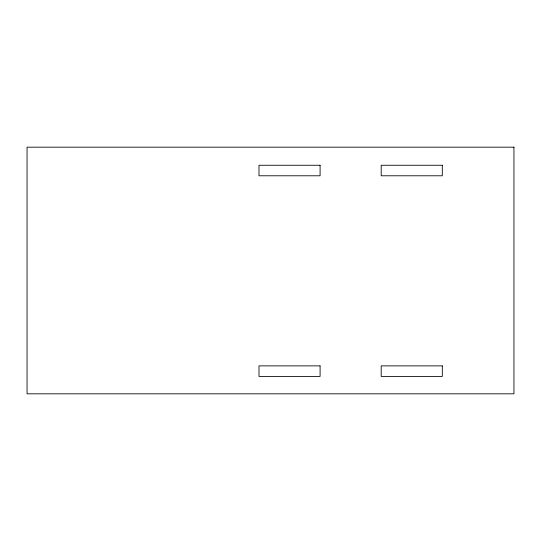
<?xml version="1.0" encoding="UTF-8"?>
<svg xmlns="http://www.w3.org/2000/svg" width="541" height="541" viewBox="0 0 541 541"><rect width="100%" height="100%" fill="white"/><g stroke="black" fill="none" stroke-linecap="round" stroke-linejoin="round"><path stroke-width="0.81" d="M513.95 147.179L27.05 147.179L27.05 393.821L513.95 393.821L513.943 147.179M320.089 165.255L258.983 165.255L258.983 175.784L320.089 175.784L320.089 165.255M442.301 165.255L381.195 165.255L381.195 175.784L442.301 175.784L442.301 165.255M320.089 365.872L258.983 365.872L259.004 376.408L320.089 376.408L320.089 365.872M442.308 365.872L381.195 365.872L381.195 376.408L442.308 376.408L442.308 365.872"/></g></svg>
